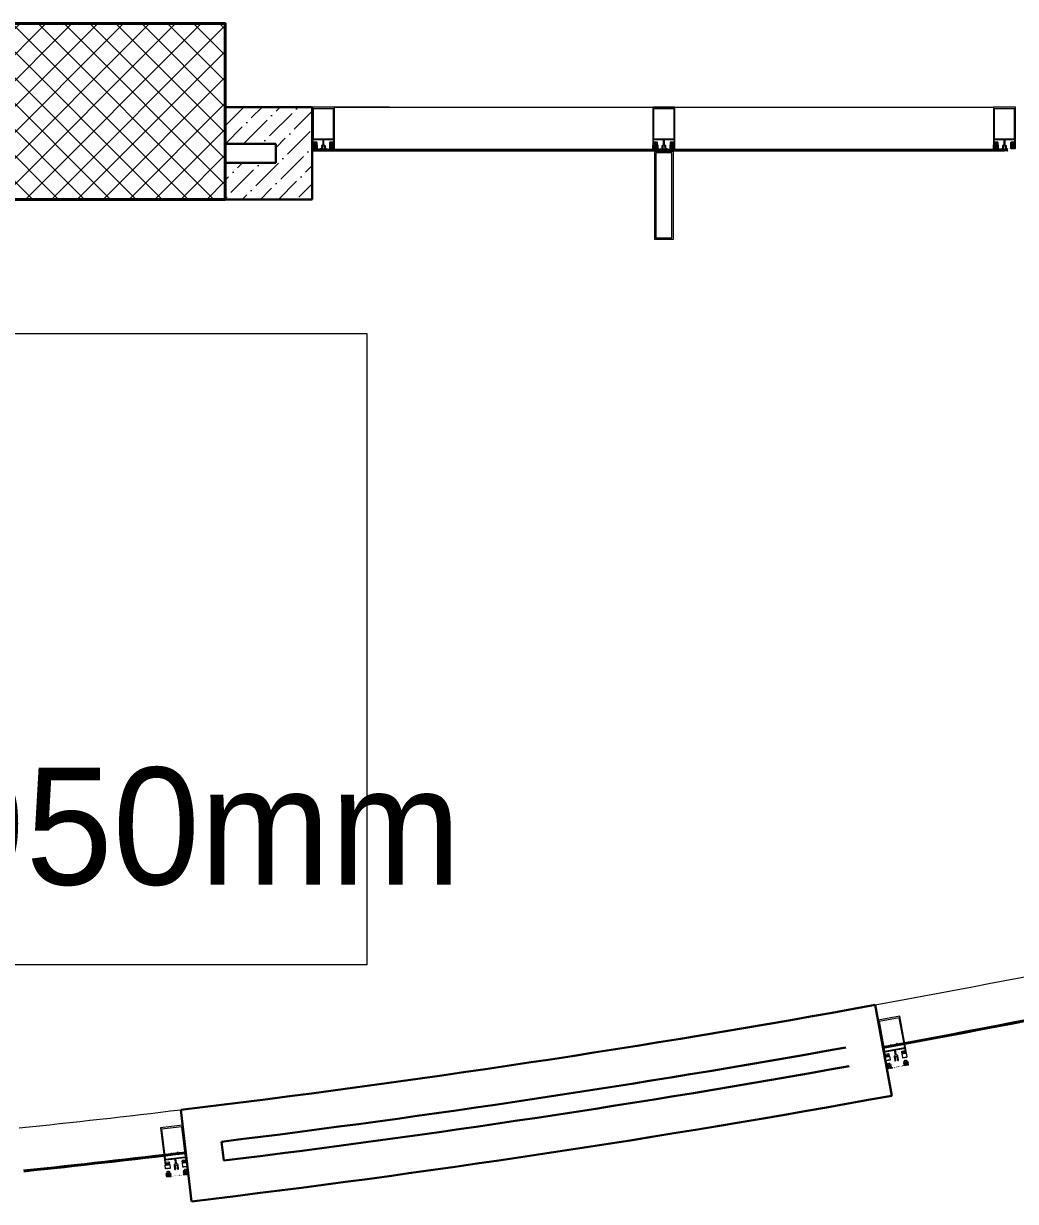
# Model space of a CAD drawing. Header units: millimetres. Extents: x 8275 to 147087, y -297470 to -191881.
# Drawn here: x 49211 to 52597, y -259601 to -255580 of the extents above; entities that cross this region are included whole.
import ezdxf

# ---------------------------------------------------------------- set-up
doc = ezdxf.new("R2010")
doc.units = ezdxf.units.MM
doc.header["$LTSCALE"] = 250
doc.header["$MEASUREMENT"] = 0
for name, color, linetype, lineweight in [('col', 6, 'Continuous', 40), ('hatch', 9, 'Continuous', 0), ('text', 7, 'Continuous', 9), ('wall', 1, 'Continuous', 30), ('win', 4, 'Continuous', 20)]:
    doc.layers.add(name, color=color, linetype=linetype, lineweight=lineweight)
doc.styles.get("Standard").update_dxf_attribs({"font": 'GOTHIC.TTF', "height": 100})
pattern_1 = [(45, (-6686.7244, -321362.3454), (2e-16, 2.32600915), [4.93421053, -1.64473684]), (135, (-6685.5614, -321361.1824), (2e-16, 2.32600915), [4.93421053, -1.64473684])]

# ---------------------------------------------------------------- blocks, each defined once
blk = doc.blocks.new('A$C31941232')
at = {"layer": 'hatch'}
h = blk.add_hatch(dxfattribs=at)
h.set_pattern_fill('ANSI37', color=256, scale=500, angle=-90, style=0)
h.set_pattern_definition([(315, (-92501.25, -98792.3), (44.194174, 44.194174), []), (45, (-92501.25, -98792.3), (-44.194174, 44.194174), [])])
h.paths.add_polyline_path([(-89846.9, 4908), (-89846.9, 4308), (-88646.9, 4308), (-88646.9, 4908)])
at = {"layer": 'col', "elevation": 26102.4}
blk.add_lwpolyline([(-89846.9, 4908), (-89846.9, 4308), (-88646.9, 4308), (-88646.9, 4908)], close=True, dxfattribs=at)

msp = doc.modelspace()

# ---------------------------------------------------------------- hatches: boundary and pattern name
at = {"layer": 'hatch'}
h = msp.add_hatch(dxfattribs=at)
h.set_pattern_fill('ANSI36', color=256, scale=350, style=0)
h.set_pattern_definition([(45, (-6686.724, -321362.345), (23.201941, 85.073785), [109.375, -21.875, 0, -21.875])])
h.paths.add_polyline_path([(49899.2, -256055), (49899.2, -256180), (49599.2, -256180), (49599.2, -256180), (50196.3, -256180), (50196.3, -255865), (49899.2, -255865), (49899.2, -255990), (50071.3, -255990), (50071.3, -256055)])
h = msp.add_hatch(dxfattribs=at)
h.set_pattern_fill('AR-HBONE', color=256, scale=0.411184, style=0)
h.set_pattern_definition(pattern_1)
h.paths.add_polyline_path([(50201.9, -255991.6), (50201.9, -255993.7), (50207.3, -255993.7), (50207.3, -255991.6)], flags=16)
h.paths.add_polyline_path([(50266.2, -255991.6), (50266.2, -255993.7), (50260.7, -255993.7), (50260.7, -255991.6)], flags=16)
edge = h.paths.add_edge_path()
edge.add_arc((50212.1, -256005.9), 0.685, 180, 360, ccw=False)
edge.add_arc((50210.8, -256005.9), 0.685, 180, 360, ccw=False)
edge.add_arc((50209.4, -256005.9), 0.685, 180, 360, ccw=False)
edge.add_arc((50208, -256005.9), 0.685, -180, 0, ccw=False)
edge.add_arc((50206.7, -256005.9), 0.685, -180, 0, ccw=False)
edge.add_arc((50205.3, -256005.9), 0.685, 180, 360, ccw=False)
edge.add_arc((50203.9, -256005.9), 0.685, 180, 360, ccw=False)
edge.add_arc((50202.5, -256005.9), 0.685, -180, 0, ccw=False)
edge.add_arc((50201.2, -256005.9), 0.685, 180, 360, ccw=False)
edge.add_arc((50199.8, -256005.9), 0.685, -180, 0, ccw=False)
edge.add_arc((50198.4, -256005.9), 0.685, 180, 360, ccw=False)
edge.add_arc((50197.1, -256005.9), 0.685, -180, 0, ccw=False)
edge.add_line((50196.4, -256005.9), (50196.4, -255993.7))
edge.add_line((50196.4, -255993.7), (50200.2, -255993.7))
edge.add_line((50200.2, -255993.7), (50200.2, -255991.6))
edge.add_line((50200.2, -255991.6), (50198.4, -255991.6))
edge.add_line((50198.4, -255991.6), (50200.1, -255988.2))
edge.add_line((50200.1, -255988.2), (50209, -255988.2))
edge.add_line((50209, -255988.2), (50210.8, -255991.6))
edge.add_line((50210.8, -255991.6), (50209, -255991.6))
edge.add_line((50209, -255991.6), (50209, -255993.7))
edge.add_line((50209, -255993.7), (50212.8, -255993.7))
edge.add_line((50212.8, -255993.7), (50212.8, -256005.9))
edge.add_arc((50255.9, -256005.8), 0.685, 180, 360)
edge.add_arc((50257.3, -256005.8), 0.685, 180, 360)
edge.add_arc((50258.6, -256005.8), 0.685, 180, 360)
edge.add_arc((50260, -256005.8), 0.685, 180, 360)
edge.add_arc((50261.4, -256005.8), 0.685, 180, 360)
edge.add_arc((50262.7, -256005.8), 0.685, 180, 360)
edge.add_arc((50264.1, -256005.8), 0.685, 180, 360)
edge.add_arc((50265.5, -256005.8), 0.685, 180, 360)
edge.add_arc((50266.9, -256005.8), 0.685, 180, 360)
edge.add_arc((50268.2, -256005.8), 0.685, 180, 360)
edge.add_arc((50269.6, -256005.8), 0.685, 180, 360)
edge.add_arc((50271, -256005.8), 0.685, 180, 360)
edge.add_line((50271.7, -256005.8), (50271.7, -255993.7))
edge.add_line((50271.7, -255993.7), (50267.8, -255993.7))
edge.add_line((50267.8, -255993.7), (50267.8, -255991.6))
edge.add_line((50267.8, -255991.6), (50269.6, -255991.6))
edge.add_line((50269.6, -255991.6), (50268, -255988.2))
edge.add_line((50268, -255988.2), (50259, -255988.2))
edge.add_line((50259, -255988.2), (50257.3, -255991.6))
edge.add_line((50257.3, -255991.6), (50259, -255991.6))
edge.add_line((50259, -255991.6), (50259, -255993.7))
edge.add_line((50259, -255993.7), (50255.2, -255993.7))
edge.add_line((50255.2, -255993.7), (50255.2, -256005.8))
h = msp.add_hatch(dxfattribs=at)
h.set_pattern_fill('AR-HBONE', color=256, scale=0.411184, style=0)
h.set_pattern_definition(pattern_1)
h.paths.add_polyline_path([(51364.4, -255991.6), (51364.4, -255993.7), (51369.9, -255993.7), (51369.9, -255991.6)], flags=16)
h.paths.add_polyline_path([(51428.7, -255991.6), (51428.7, -255993.7), (51423.2, -255993.7), (51423.2, -255991.6)], flags=16)
edge = h.paths.add_edge_path()
edge.add_arc((51374.7, -256005.9), 0.685, 180, 360, ccw=False)
edge.add_arc((51373.3, -256005.9), 0.685, 180, 360, ccw=False)
edge.add_arc((51371.9, -256005.9), 0.685, 180, 360, ccw=False)
edge.add_arc((51370.6, -256005.9), 0.685, -180, 0, ccw=False)
edge.add_arc((51369.2, -256005.9), 0.685, -180, 0, ccw=False)
edge.add_arc((51367.8, -256005.9), 0.685, 180, 360, ccw=False)
edge.add_arc((51366.4, -256005.9), 0.685, 180, 360, ccw=False)
edge.add_arc((51365.1, -256005.9), 0.685, -180, 0, ccw=False)
edge.add_arc((51363.7, -256005.9), 0.685, 180, 360, ccw=False)
edge.add_arc((51362.3, -256005.9), 0.685, -180, 0, ccw=False)
edge.add_arc((51361, -256005.9), 0.685, 180, 360, ccw=False)
edge.add_arc((51359.6, -256005.9), 0.685, -180, 0, ccw=False)
edge.add_line((51358.9, -256005.9), (51358.9, -255993.7))
edge.add_line((51358.9, -255993.7), (51362.7, -255993.7))
edge.add_line((51362.7, -255993.7), (51362.7, -255991.6))
edge.add_line((51362.7, -255991.6), (51361, -255991.6))
edge.add_line((51361, -255991.6), (51362.6, -255988.2))
edge.add_line((51362.6, -255988.2), (51371.5, -255988.2))
edge.add_line((51371.5, -255988.2), (51373.3, -255991.6))
edge.add_line((51373.3, -255991.6), (51371.5, -255991.6))
edge.add_line((51371.5, -255991.6), (51371.5, -255993.7))
edge.add_line((51371.5, -255993.7), (51375.4, -255993.7))
edge.add_line((51375.4, -255993.7), (51375.4, -256005.9))
edge.add_arc((51418.4, -256005.8), 0.685, 180, 360)
edge.add_arc((51419.8, -256005.8), 0.685, 180, 360)
edge.add_arc((51421.2, -256005.8), 0.685, 180, 360)
edge.add_arc((51422.5, -256005.8), 0.685, 180, 360)
edge.add_arc((51423.9, -256005.8), 0.685, 180, 360)
edge.add_arc((51425.3, -256005.8), 0.685, 180, 360)
edge.add_arc((51426.6, -256005.8), 0.685, 180, 360)
edge.add_arc((51428, -256005.8), 0.685, 180, 360)
edge.add_arc((51429.4, -256005.8), 0.685, 180, 360)
edge.add_arc((51430.8, -256005.8), 0.685, 180, 360)
edge.add_arc((51432.1, -256005.8), 0.685, 180, 360)
edge.add_arc((51433.5, -256005.8), 0.685, 180, 360)
edge.add_line((51434.2, -256005.8), (51434.2, -255993.7))
edge.add_line((51434.2, -255993.7), (51430.3, -255993.7))
edge.add_line((51430.3, -255993.7), (51430.3, -255991.6))
edge.add_line((51430.3, -255991.6), (51432.1, -255991.6))
edge.add_line((51432.1, -255991.6), (51430.5, -255988.2))
edge.add_line((51430.5, -255988.2), (51421.5, -255988.2))
edge.add_line((51421.5, -255988.2), (51419.8, -255991.6))
edge.add_line((51419.8, -255991.6), (51421.6, -255991.6))
edge.add_line((51421.6, -255991.6), (51421.6, -255993.7))
edge.add_line((51421.6, -255993.7), (51417.7, -255993.7))
edge.add_line((51417.7, -255993.7), (51417.7, -256005.8))
h = msp.add_hatch(dxfattribs=at)
h.set_pattern_fill('AR-HBONE', color=256, scale=0.411184, style=0)
h.set_pattern_definition(pattern_1)
h.paths.add_polyline_path([(52526.9, -255991.6), (52526.9, -255993.7), (52532.4, -255993.7), (52532.4, -255991.6)], flags=16)
h.paths.add_polyline_path([(52591.2, -255991.6), (52591.2, -255993.7), (52585.7, -255993.7), (52585.7, -255991.6)], flags=16)
edge = h.paths.add_edge_path()
edge.add_arc((52537.2, -256005.9), 0.685, 180, 360, ccw=False)
edge.add_arc((52535.8, -256005.9), 0.685, 180, 360, ccw=False)
edge.add_arc((52534.4, -256005.9), 0.685, 180, 360, ccw=False)
edge.add_arc((52533.1, -256005.9), 0.685, -180, 0, ccw=False)
edge.add_arc((52531.7, -256005.9), 0.685, -180, 0, ccw=False)
edge.add_arc((52530.3, -256005.9), 0.685, 180, 360, ccw=False)
edge.add_arc((52529, -256005.9), 0.685, 180, 360, ccw=False)
edge.add_arc((52527.6, -256005.9), 0.685, -180, 0, ccw=False)
edge.add_arc((52526.2, -256005.9), 0.685, 180, 360, ccw=False)
edge.add_arc((52524.9, -256005.9), 0.685, -180, 0, ccw=False)
edge.add_arc((52523.5, -256005.9), 0.685, 180, 360, ccw=False)
edge.add_arc((52522.1, -256005.9), 0.685, -180, 0, ccw=False)
edge.add_line((52521.4, -256005.9), (52521.4, -255993.7))
edge.add_line((52521.4, -255993.7), (52525.3, -255993.7))
edge.add_line((52525.3, -255993.7), (52525.3, -255991.6))
edge.add_line((52525.3, -255991.6), (52523.5, -255991.6))
edge.add_line((52523.5, -255991.6), (52525.1, -255988.2))
edge.add_line((52525.1, -255988.2), (52534.1, -255988.2))
edge.add_line((52534.1, -255988.2), (52535.8, -255991.6))
edge.add_line((52535.8, -255991.6), (52534, -255991.6))
edge.add_line((52534, -255991.6), (52534, -255993.7))
edge.add_line((52534, -255993.7), (52537.9, -255993.7))
edge.add_line((52537.9, -255993.7), (52537.9, -256005.9))
edge.add_arc((52580.9, -256005.8), 0.685, 180, 360)
edge.add_arc((52582.3, -256005.8), 0.685, 180, 360)
edge.add_arc((52583.7, -256005.8), 0.685, 180, 360)
edge.add_arc((52585.1, -256005.8), 0.685, 180, 360)
edge.add_arc((52586.4, -256005.8), 0.685, 180, 360)
edge.add_arc((52587.8, -256005.8), 0.685, 180, 360)
edge.add_arc((52589.2, -256005.8), 0.685, 180, 360)
edge.add_arc((52590.5, -256005.8), 0.685, 180, 360)
edge.add_arc((52591.9, -256005.8), 0.685, 180, 360)
edge.add_arc((52593.3, -256005.8), 0.685, 180, 360)
edge.add_arc((52594.6, -256005.8), 0.685, 180, 360)
edge.add_arc((52596, -256005.8), 0.685, 180, 360)
edge.add_line((52596.7, -256005.8), (52596.7, -255993.7))
edge.add_line((52596.7, -255993.7), (52592.9, -255993.7))
edge.add_line((52592.9, -255993.7), (52592.9, -255991.6))
edge.add_line((52592.9, -255991.6), (52594.6, -255991.6))
edge.add_line((52594.6, -255991.6), (52593, -255988.2))
edge.add_line((52593, -255988.2), (52584.1, -255988.2))
edge.add_line((52584.1, -255988.2), (52582.3, -255991.6))
edge.add_line((52582.3, -255991.6), (52584.1, -255991.6))
edge.add_line((52584.1, -255991.6), (52584.1, -255993.7))
edge.add_line((52584.1, -255993.7), (52580.3, -255993.7))
edge.add_line((52580.3, -255993.7), (52580.3, -256005.8))
at = {"layer": 'hatch', "extrusion": (0.00048804, -0.002644, 0.999996)}
h = msp.add_hatch(dxfattribs=at)
h.set_pattern_fill('AR-HBONE', color=256, scale=0.411184, style=0)
h.set_pattern_definition([(45, (-6681.2085, -321391.1113), (2e-16, 2.32600915), [4.93421053, -1.64473684]), (135, (-6680.0454, -321389.9483), (2e-16, 2.32600915), [4.93421053, -1.64473684])])
h.paths.add_polyline_path([(52161.6, -259133.8), (52162, -259135.8), (52167.4, -259134.8), (52167, -259132.8)], flags=16)
h.paths.add_polyline_path([(52224.9, -259122.1), (52225.2, -259124.1), (52219.8, -259125.1), (52219.5, -259123.1)], flags=16)
edge = h.paths.add_edge_path()
edge.add_arc((52174.3, -259146), 0.685, -169.5424, 10.4576, ccw=False)
edge.add_arc((52173, -259146.2), 0.685, -169.5424, 10.4576, ccw=False)
edge.add_arc((52171.6, -259146.5), 0.685, -169.5424, 10.4576, ccw=False)
edge.add_arc((52170.3, -259146.7), 0.685, -169.5424, 10.4576, ccw=False)
edge.add_arc((52168.9, -259147), 0.685, -169.5424, 10.4576, ccw=False)
edge.add_arc((52167.6, -259147.2), 0.685, -169.5424, 10.4576, ccw=False)
edge.add_arc((52166.2, -259147.5), 0.685, -169.5424, 10.4576, ccw=False)
edge.add_arc((52164.9, -259147.7), 0.685, -169.5424, 10.4576, ccw=False)
edge.add_arc((52163.5, -259147.9), 0.685, -169.5424, 10.4576, ccw=False)
edge.add_arc((52162.2, -259148.2), 0.685, -169.5424, 10.4576, ccw=False)
edge.add_arc((52160.8, -259148.4), 0.685, -169.5424, 10.4576, ccw=False)
edge.add_arc((52159.5, -259148.7), 0.685, -169.5424, 10.4576, ccw=False)
edge.add_line((52158.8, -259148.8), (52156.6, -259136.8))
edge.add_line((52156.6, -259136.8), (52160.4, -259136.1))
edge.add_line((52160.4, -259136.1), (52160, -259134.1))
edge.add_line((52160, -259134.1), (52158.3, -259134.4))
edge.add_line((52158.3, -259134.4), (52159.3, -259130.7))
edge.add_line((52159.3, -259130.7), (52168, -259129.1))
edge.add_line((52168, -259129.1), (52170.4, -259132.2))
edge.add_line((52170.4, -259132.2), (52168.6, -259132.5))
edge.add_line((52168.6, -259132.5), (52169, -259134.5))
edge.add_line((52169, -259134.5), (52172.8, -259133.8))
edge.add_line((52172.8, -259133.8), (52175, -259145.8))
edge.add_arc((52217.3, -259137.9), 0.685, 190.4576, 370.4576)
edge.add_arc((52218.7, -259137.7), 0.685, 190.4576, 370.4576)
edge.add_arc((52220, -259137.4), 0.685, 190.4576, 370.4576)
edge.add_arc((52221.4, -259137.2), 0.685, 190.4576, 370.4576)
edge.add_arc((52222.7, -259136.9), 0.685, 190.4576, 370.4576)
edge.add_arc((52224.1, -259136.7), 0.685, 190.4576, 370.4576)
edge.add_arc((52225.4, -259136.4), 0.685, 190.4576, 370.4576)
edge.add_arc((52226.8, -259136.2), 0.685, 190.4576, 370.4576)
edge.add_arc((52228.1, -259135.9), 0.685, 190.4576, 370.4576)
edge.add_arc((52229.5, -259135.7), 0.685, 190.4576, 370.4576)
edge.add_arc((52230.8, -259135.4), 0.685, 190.4576, 370.4576)
edge.add_arc((52232.2, -259135.2), 0.685, 190.4576, 370.4576)
edge.add_line((52232.8, -259135.1), (52230.6, -259123.2))
edge.add_line((52230.6, -259123.2), (52226.9, -259123.8))
edge.add_line((52226.9, -259123.8), (52226.5, -259121.8))
edge.add_line((52226.5, -259121.8), (52228.2, -259121.5))
edge.add_line((52228.2, -259121.5), (52226, -259118.4))
edge.add_line((52226, -259118.4), (52217.2, -259120.1))
edge.add_line((52217.2, -259120.1), (52216.1, -259123.7))
edge.add_line((52216.1, -259123.7), (52217.9, -259123.4))
edge.add_line((52217.9, -259123.4), (52218.2, -259125.4))
edge.add_line((52218.2, -259125.4), (52214.5, -259126.1))
edge.add_line((52214.5, -259126.1), (52216.7, -259138.1))
at = {"layer": 'hatch', "extrusion": (0.000316684, -0.00267, 0.999996)}
h = msp.add_hatch(dxfattribs=at)
h.set_pattern_fill('AR-HBONE', color=256, scale=0.411184, style=0)
h.set_pattern_definition([(45, (-6683.1454, -321391.3794), (2e-16, 2.32600915), [4.93421053, -1.64473684]), (135, (-6681.9823, -321390.2164), (2e-16, 2.32600915), [4.93421053, -1.64473684])])
h.paths.add_polyline_path([(49702.3, -259502.9), (49702.6, -259505), (49708, -259504.3), (49707.8, -259502.3)], flags=16)
h.paths.add_polyline_path([(49766.2, -259495.3), (49766.4, -259497.4), (49761, -259498), (49760.8, -259496)], flags=16)
edge = h.paths.add_edge_path()
edge.add_arc((49714.2, -259515.9), 0.685, -173.2361, 6.7639, ccw=False)
edge.add_arc((49712.9, -259516), 0.685, -173.2361, 6.7639, ccw=False)
edge.add_arc((49711.5, -259516.2), 0.685, -173.2361, 6.7639, ccw=False)
edge.add_arc((49710.1, -259516.4), 0.685, -173.2361, 6.7639, ccw=False)
edge.add_arc((49708.8, -259516.5), 0.685, -173.2361, 6.7639, ccw=False)
edge.add_arc((49707.4, -259516.7), 0.685, -173.2361, 6.7639, ccw=False)
edge.add_arc((49706.1, -259516.8), 0.685, -173.2361, 6.7639, ccw=False)
edge.add_arc((49704.7, -259517), 0.685, -173.2361, 6.7639, ccw=False)
edge.add_arc((49703.3, -259517.2), 0.685, -173.2361, 6.7639, ccw=False)
edge.add_arc((49702, -259517.3), 0.685, -173.2361, 6.7639, ccw=False)
edge.add_arc((49700.6, -259517.5), 0.685, -173.2361, 6.7639, ccw=False)
edge.add_arc((49699.3, -259517.6), 0.685, -173.2361, 6.7639, ccw=False)
edge.add_line((49698.6, -259517.7), (49697.1, -259505.6))
edge.add_line((49697.1, -259505.6), (49701, -259505.1))
edge.add_line((49701, -259505.1), (49700.7, -259503.1))
edge.add_line((49700.7, -259503.1), (49698.9, -259503.3))
edge.add_line((49698.9, -259503.3), (49700.2, -259499.7))
edge.add_line((49700.2, -259499.7), (49709, -259498.7))
edge.add_line((49709, -259498.7), (49711.2, -259501.9))
edge.add_line((49711.2, -259501.9), (49709.4, -259502.1))
edge.add_line((49709.4, -259502.1), (49709.7, -259504.1))
edge.add_line((49709.7, -259504.1), (49713.5, -259503.7))
edge.add_line((49713.5, -259503.7), (49714.9, -259515.8))
edge.add_arc((49757.7, -259510.6), 0.685, 186.7639, 366.7639)
edge.add_arc((49759, -259510.5), 0.685, 186.7639, 366.7639)
edge.add_arc((49760.4, -259510.3), 0.685, 186.7639, 366.7639)
edge.add_arc((49761.8, -259510.1), 0.685, 186.7639, 366.7639)
edge.add_arc((49763.1, -259510), 0.685, 186.7639, 366.7639)
edge.add_arc((49764.5, -259509.8), 0.685, 186.7639, 366.7639)
edge.add_arc((49765.8, -259509.7), 0.685, 186.7639, 366.7639)
edge.add_arc((49767.2, -259509.5), 0.685, 186.7639, 366.7639)
edge.add_arc((49768.6, -259509.3), 0.685, 186.7639, 366.7639)
edge.add_arc((49769.9, -259509.2), 0.685, 186.7639, 366.7639)
edge.add_arc((49771.3, -259509), 0.685, 186.7639, 366.7639)
edge.add_arc((49772.6, -259508.9), 0.685, 186.7639, 366.7639)
edge.add_line((49773.3, -259508.8), (49771.9, -259496.7))
edge.add_line((49771.9, -259496.7), (49768.1, -259497.2))
edge.add_line((49768.1, -259497.2), (49767.8, -259495.1))
edge.add_line((49767.8, -259495.1), (49769.6, -259494.9))
edge.add_line((49769.6, -259494.9), (49767.6, -259491.7))
edge.add_line((49767.6, -259491.7), (49758.7, -259492.8))
edge.add_line((49758.7, -259492.8), (49757.4, -259496.4))
edge.add_line((49757.4, -259496.4), (49759.1, -259496.2))
edge.add_line((49759.1, -259496.2), (49759.4, -259498.2))
edge.add_line((49759.4, -259498.2), (49755.6, -259498.7))
edge.add_line((49755.6, -259498.7), (49757, -259510.7))

# ---------------------------------------------------------------- linework, layer by layer
at = {"layer": 'text', "linetype": 'ByBlock', "ltscale": 100}
msp.add_lwpolyline([(39866, -256637.9), (50382.9, -256637.9), (50382.9, -258793.1), (39866, -258793.1)], close=True, dxfattribs=at)
at = {"layer": 'wall'}
for p, q in [((49897.7, -255865, -11300.6), (50196.3, -255865, -11300.6)), ((50196.3, -256180, -11300.6), (50196.3, -255865, -11300.6)), ((49897.7, -255990, -11300.6), (50071.3, -255990, -11300.6)), ((50071.3, -256055, -11300.6), (50071.3, -255990, -11300.6)), ((50071.3, -256055, -11300.6), (49897.7, -256055, -11300.6)), ((50047.7, -256180, -11300.6), (49897.7, -256180, -11300.6)), ((50196.3, -256180, -11300.6), (49897.7, -256180, -11300.6)), ((52118.2, -258929.9, -11300.6), (52174.9, -259239.8, -11300.6)), ((49747.1, -259287.8, -11300.6), (49784.5, -259600.6, -11300.6)), ((49886, -259396.9, -11300.6), (49893.8, -259461.4, -11300.6))]:
    msp.add_line(p, q, dxfattribs=at)
for radius, start, end in [(39278, 276.83498, 280.33353), (39403, 277.01674, 280.1519), (39468, 277.01644, 280.15226), (39593, 276.83498, 280.33386)]:
    msp.add_arc((45072.6, -220288.9, -11300.6), radius, start, end, dxfattribs=at)
at = {"layer": 'win'}
for p, q in [((50459.9, -255865, -11300.6), (50047.7, -255865, -11300.6)), ((50271.7, -255865, -11300.6), (52521.4, -255865, -11300.6)), ((50196.3, -256008.5, -11300.6), (52559.1, -256008.7, -11300.6)), ((50196.3, -256008.6, -11300.6), (50459.9, -256008.7, -11300.6)), ((52559.1, -256009.8, -11300.6), (50196.3, -256009.6, -11300.6)), ((50459.9, -256009.8, -11300.6), (50196.3, -256009.7, -11300.6)), ((52559.1, -256010.9, -11300.6), (50196.3, -256010.7, -11300.6)), ((50459.9, -256010.9, -11300.6), (50196.3, -256010.8, -11300.6)), ((52559.1, -256012, -11300.6), (50196.3, -256011.8, -11300.6)), ((50459.9, -256012, -11300.6), (50196.3, -256011.9, -11300.6)), ((52559.1, -256013.1, -11300.6), (50196.3, -256012.9, -11300.6)), ((50459.9, -256013.1, -11300.6), (50196.3, -256013, -11300.6)), ((52559.1, -256014.2, -11300.6), (50196.3, -256014, -11300.6)), ((50459.9, -256014.2, -11300.6), (50196.3, -256014.1, -11300.6)), ((52559.1, -256015.3, -11300.6), (50196.3, -256015.1, -11300.6)), ((50459.9, -256015.3, -11300.6), (50196.3, -256015.2, -11300.6)), ((50223.1, -256006.8, -11300.6), (50224.4, -256008.1, -11300.6)), ((50224.4, -256013.6, -11300.6), (50223.1, -256015, -11300.6)), ((50224.4, -256008.1, -11300.6), (50224.4, -256013.6, -11300.6)), ((50245, -256006.8, -11300.6), (50243.6, -256008.1, -11300.6)), ((50243.6, -256008.1, -11300.6), (50243.6, -256013.6, -11300.6)), ((50243.6, -256013.6, -11300.6), (50245, -256015, -11300.6)), ((51385.6, -256006.8, -11300.6), (51386.9, -256008.1, -11300.6)), ((51386.9, -256013.6, -11300.6), (51385.6, -256015, -11300.6)), ((51386.9, -256008.1, -11300.6), (51386.9, -256013.6, -11300.6)), ((51407.5, -256006.8, -11300.6), (51406.1, -256008.1, -11300.6)), ((51406.1, -256008.1, -11300.6), (51406.1, -256013.6, -11300.6)), ((51406.1, -256013.6, -11300.6), (51407.5, -256015, -11300.6)), ((52548.1, -256006.8, -11300.6), (52549.5, -256008.1, -11300.6)), ((52549.5, -256013.6, -11300.6), (52548.1, -256015, -11300.6)), ((52549.5, -256008.1, -11300.6), (52549.5, -256013.6, -11300.6)), ((52570, -256006.8, -11300.6), (52568.7, -256008.1, -11300.6)), ((52568.7, -256008.1, -11300.6), (52568.7, -256013.6, -11300.6)), ((52568.7, -256013.6, -11300.6), (52570, -256015, -11300.6))]:
    msp.add_line(p, q, dxfattribs=at)
at = {"layer": 'win', "extrusion": (0.00048804, -0.002644, 0.999996)}
for p, q in [((52170.2, -259064.5, -11300.6), (52171.8, -259065.6, -11300.6)), ((52172.8, -259071, -11300.6), (52171.7, -259072.6, -11300.6)), ((52171.8, -259065.6, -11300.6), (52172.8, -259071, -11300.6)), ((52191.8, -259060.6, -11300.6), (52190.7, -259062.2, -11300.6)), ((52190.7, -259062.2, -11300.6), (52191.7, -259067.6, -11300.6)), ((52191.7, -259067.6, -11300.6), (52193.3, -259068.7, -11300.6))]:
    msp.add_line(p, q, dxfattribs=at)
at = {"layer": 'win', "extrusion": (0.000316684, -0.00267, 0.999996)}
for p, q in [((49715.4, -259434.4, -11300.6), (49717, -259435.6, -11300.6)), ((49717.6, -259441, -11300.6), (49716.4, -259442.5, -11300.6)), ((49717, -259435.6, -11300.6), (49717.6, -259441, -11300.6)), ((49737.2, -259431.8, -11300.6), (49736, -259433.3, -11300.6)), ((49736, -259433.3, -11300.6), (49736.7, -259438.7, -11300.6)), ((49736.7, -259438.7, -11300.6), (49738.2, -259439.9, -11300.6))]:
    msp.add_line(p, q, dxfattribs=at)
at = {"layer": 'win', "elevation": -11300.6}
for points in [[(50236.8, -256003), (50237.3, -256003.6), (50236.8, -256004.1), (50236.8, -256006.9), (50237.3, -256007.4), (50236.8, -256008), (50236.8, -256010.7), (50237.3, -256011.3, 0.960671), (50240.9, -256011.1), (50240.9, -255998.5, 0.198912), (50240.1, -255996.8), (50236.8, -255993.4, -0.198912), (50236.1, -255991.7), (50236.1, -255975.9), (50266.5, -255975.9, -0.414214), (50269, -255978.4), (50269, -255982.3, -0.414214), (50266.5, -255984.8), (50257.7, -255984.8, 0.414214), (50255.3, -255987.3), (50255.3, -255993.7), (50259.1, -255993.7), (50259.1, -255991.6), (50257.3, -255991.6), (50257.3, -255988.2), (50269.7, -255988.2), (50269.7, -255991.6), (50267.9, -255991.6), (50267.9, -255993.7), (50271.7, -255993.7), (50271.7, -255865), (50196.3, -255865), (50196.3, -255993.7), (50200.2, -255993.7), (50200.2, -255991.6), (50198.4, -255991.6), (50198.4, -255988.2), (50210.7, -255988.2), (50210.7, -255991.6), (50208.9, -255991.6), (50208.9, -255993.7), (50212.8, -255993.7), (50212.8, -255987.3, 0.414214), (50210.3, -255984.8), (50201.5, -255984.8, -0.414214), (50199.1, -255982.3), (50199.1, -255978.4, -0.414214), (50201.5, -255975.9), (50232, -255975.9), (50232, -255991.7, -0.198912), (50231.2, -255993.4), (50227.9, -255996.8, 0.198912), (50227.2, -255998.5), (50227.2, -256011.1, 0.960671), (50230.7, -256011.3), (50231.3, -256010.7), (50231.3, -256008), (50230.7, -256007.4), (50231.3, -256006.9), (50231.3, -256004.1), (50230.7, -256003.6), (50231.3, -256003), (50231.3, -256000.3), (50230.7, -255999.7), (50234, -255996.4), (50237.3, -255999.7), (50236.8, -256000.3)], [(51399.3, -256003), (51399.8, -256003.6), (51399.3, -256004.1), (51399.3, -256006.9), (51399.8, -256007.4), (51399.3, -256008), (51399.3, -256010.7), (51399.8, -256011.3, 0.960671), (51403.4, -256011.1), (51403.4, -255998.5, 0.198912), (51402.7, -255996.8), (51399.3, -255993.4, -0.198912), (51398.6, -255991.7), (51398.6, -255975.9), (51429, -255975.9, -0.414214), (51431.5, -255978.4), (51431.5, -255982.3, -0.414214), (51429, -255984.8), (51420.3, -255984.8, 0.414214), (51417.8, -255987.3), (51417.8, -255993.7), (51421.6, -255993.7), (51421.6, -255991.6), (51419.8, -255991.6), (51419.8, -255988.2), (51432.2, -255988.2), (51432.2, -255991.6), (51430.4, -255991.6), (51430.4, -255993.7), (51434.2, -255993.7), (51434.2, -255865), (51358.8, -255865), (51358.8, -255993.7), (51362.7, -255993.7), (51362.7, -255991.6), (51360.9, -255991.6), (51360.9, -255988.2), (51373.2, -255988.2), (51373.2, -255991.6), (51371.5, -255991.6), (51371.5, -255993.7), (51375.3, -255993.7), (51375.3, -255987.3, 0.414214), (51372.8, -255984.8), (51364.1, -255984.8, -0.414214), (51361.6, -255982.3), (51361.6, -255978.4, -0.414214), (51364.1, -255975.9), (51394.5, -255975.9), (51394.5, -255991.7, -0.198912), (51393.8, -255993.4), (51390.4, -255996.8, 0.198912), (51389.7, -255998.5), (51389.7, -256011.1, 0.960671), (51393.2, -256011.3), (51393.8, -256010.7), (51393.8, -256008), (51393.3, -256007.4), (51393.8, -256006.9), (51393.8, -256004.1), (51393.3, -256003.6), (51393.8, -256003), (51393.8, -256000.3), (51393.3, -255999.7), (51396.5, -255996.4), (51399.8, -255999.7), (51399.3, -256000.3)], [(52561.8, -256003), (52562.4, -256003.6), (52561.8, -256004.1), (52561.8, -256006.9), (52562.4, -256007.4), (52561.8, -256008), (52561.8, -256010.7), (52562.4, -256011.3, 0.960671), (52565.9, -256011.1), (52565.9, -255998.5, 0.198912), (52565.2, -255996.8), (52561.8, -255993.4, -0.198912), (52561.1, -255991.7), (52561.1, -255975.9), (52591.5, -255975.9, -0.414214), (52594, -255978.4), (52594, -255982.3, -0.414214), (52591.5, -255984.8), (52582.8, -255984.8, 0.414214), (52580.3, -255987.3), (52580.3, -255993.7), (52584.1, -255993.7), (52584.1, -255991.6), (52582.4, -255991.6), (52582.4, -255988.2), (52594.7, -255988.2), (52594.7, -255991.6), (52592.9, -255991.6), (52592.9, -255993.7), (52596.8, -255993.7), (52596.8, -255865), (52521.4, -255865), (52521.4, -255993.7), (52525.2, -255993.7), (52525.2, -255991.6), (52523.4, -255991.6), (52523.4, -255988.2), (52535.8, -255988.2), (52535.8, -255991.6), (52534, -255991.6), (52534, -255993.7), (52537.8, -255993.7), (52537.8, -255987.3, 0.414214), (52535.4, -255984.8), (52526.6, -255984.8, -0.414214), (52524.1, -255982.3), (52524.1, -255978.4, -0.414214), (52526.6, -255975.9), (52557, -255975.9), (52557, -255991.7, -0.198912), (52556.3, -255993.4), (52552.9, -255996.8, 0.198912), (52552.2, -255998.5), (52552.2, -256011.1, 0.960671), (52555.8, -256011.3), (52556.3, -256010.7), (52556.3, -256008), (52555.8, -256007.4), (52556.3, -256006.9), (52556.3, -256004.1), (52555.8, -256003.6), (52556.3, -256003), (52556.3, -256000.3), (52555.8, -255999.7), (52559.1, -255996.4), (52562.4, -255999.7), (52561.8, -256000.3)]]:
    msp.add_lwpolyline(points, format="xyb", close=True, dxfattribs=at)
for points in [[(50199.1, -255870.5), (50199.1, -255973.1), (50269, -255973.1), (50269, -255870.5)], [(51361.6, -255870.5), (51361.6, -255973.1), (51431.5, -255973.1), (51431.5, -255870.5)], [(52524.1, -255870.5), (52524.1, -255973.1), (52594, -255973.1), (52594, -255870.5)], [(50201.9, -255991.6), (50201.9, -255993.7), (50207.3, -255993.7), (50207.3, -255991.6)], [(50266.2, -255991.6), (50266.2, -255993.7), (50260.7, -255993.7), (50260.7, -255991.6)], [(51364.4, -255991.6), (51364.4, -255993.7), (51369.9, -255993.7), (51369.9, -255991.6)], [(51428.7, -255991.6), (51428.7, -255993.7), (51423.2, -255993.7), (51423.2, -255991.6)], [(52526.9, -255991.6), (52526.9, -255993.7), (52532.4, -255993.7), (52532.4, -255991.6)], [(52591.2, -255991.6), (52591.2, -255993.7), (52585.7, -255993.7), (52585.7, -255991.6)]]:
    msp.add_lwpolyline(points, close=True, dxfattribs=at)
for points in [[(50212.8, -256005.9, -1), (50211.5, -256005.9, -1), (50210.1, -256005.9, -1), (50208.7, -256005.9, -1), (50207.3, -256005.9, -1), (50206, -256005.9, -1), (50204.6, -256005.9, -1), (50203.2, -256005.9, -1), (50201.9, -256005.9, -1), (50200.5, -256005.9, -1), (50199.1, -256005.9, -1), (50197.8, -256005.9, -1), (50196.4, -256005.9), (50196.4, -255993.7), (50200.2, -255993.7), (50200.2, -255991.6), (50198.4, -255991.6), (50200.1, -255988.2), (50209, -255988.2), (50210.8, -255991.6), (50208.9, -255991.6), (50208.9, -255993.7), (50212.8, -255993.7), (50212.8, -256005.9)], [(50255.2, -256005.8, 1), (50256.6, -256005.8, 1), (50258, -256005.8, 1), (50259.3, -256005.8, 1), (50260.7, -256005.8, 1), (50262.1, -256005.8, 1), (50263.4, -256005.8, 1), (50264.8, -256005.8, 1), (50266.2, -256005.8, 1), (50267.5, -256005.8, 1), (50268.9, -256005.8, 1), (50270.3, -256005.8, 1), (50271.7, -256005.8), (50271.7, -255993.7), (50267.8, -255993.7), (50267.8, -255991.6), (50269.6, -255991.6), (50268, -255988.2), (50259, -255988.2), (50257.3, -255991.6), (50259, -255991.6), (50259, -255993.7), (50255.2, -255993.7), (50255.2, -256005.8)], [(51375.4, -256005.9, -1), (51374, -256005.9, -1), (51372.6, -256005.9, -1), (51371.2, -256005.9, -1), (51369.9, -256005.9, -1), (51368.5, -256005.9, -1), (51367.1, -256005.9, -1), (51365.8, -256005.9, -1), (51364.4, -256005.9, -1), (51363, -256005.9, -1), (51361.6, -256005.9, -1), (51360.3, -256005.9, -1), (51358.9, -256005.9), (51358.9, -255993.7), (51362.7, -255993.7), (51362.7, -255991.6), (51361, -255991.6), (51362.6, -255988.2), (51371.5, -255988.2), (51373.3, -255991.6), (51371.5, -255991.6), (51371.5, -255993.7), (51375.4, -255993.7), (51375.4, -256005.9)], [(51417.7, -256005.8, 1), (51419.1, -256005.8, 1), (51420.5, -256005.8, 1), (51421.8, -256005.8, 1), (51423.2, -256005.8, 1), (51424.6, -256005.8, 1), (51426, -256005.8, 1), (51427.3, -256005.8, 1), (51428.7, -256005.8, 1), (51430.1, -256005.8, 1), (51431.4, -256005.8, 1), (51432.8, -256005.8, 1), (51434.2, -256005.8), (51434.2, -255993.7), (51430.3, -255993.7), (51430.3, -255991.6), (51432.1, -255991.6), (51430.5, -255988.2), (51421.5, -255988.2), (51419.8, -255991.6), (51421.6, -255991.6), (51421.6, -255993.7), (51417.7, -255993.7), (51417.7, -256005.8)], [(52537.9, -256005.9, -1), (52536.5, -256005.9, -1), (52535.1, -256005.9, -1), (52533.8, -256005.9, -1), (52532.4, -256005.9, -1), (52531, -256005.9, -1), (52529.7, -256005.9, -1), (52528.3, -256005.9, -1), (52526.9, -256005.9, -1), (52525.5, -256005.9, -1), (52524.2, -256005.9, -1), (52522.8, -256005.9, -1), (52521.4, -256005.9), (52521.4, -255993.7), (52525.2, -255993.7), (52525.2, -255991.6), (52523.5, -255991.6), (52525.1, -255988.2), (52534.1, -255988.2), (52535.8, -255991.6), (52534, -255991.6), (52534, -255993.7), (52537.9, -255993.7), (52537.9, -256005.9)], [(52580.3, -256005.8, 1), (52581.6, -256005.8, 1), (52583, -256005.8, 1), (52584.4, -256005.8, 1), (52585.7, -256005.8, 1), (52587.1, -256005.8, 1), (52588.5, -256005.8, 1), (52589.8, -256005.8, 1), (52591.2, -256005.8, 1), (52592.6, -256005.8, 1), (52594, -256005.8, 1), (52595.3, -256005.8, 1), (52596.7, -256005.8), (52596.7, -255993.7), (52592.9, -255993.7), (52592.9, -255991.6), (52594.6, -255991.6), (52593, -255988.2), (52584.1, -255988.2), (52582.3, -255991.6), (52584.1, -255991.6), (52584.1, -255993.7), (52580.3, -255993.7), (52580.3, -256005.8)]]:
    msp.add_lwpolyline(points, format="xyb", dxfattribs=at)
at = {"layer": 'win', "extrusion": (5.57819e-18, 4.27086e-05, 1), "elevation": -11314.4}
for points in [[(51429, -256316), (51429, -256016), (51364, -256016), (51364, -256316)], [(51424, -256311), (51424, -256021), (51369, -256021), (51369, -256311)]]:
    msp.add_lwpolyline(points, close=True, dxfattribs=at)
at = {"layer": 'win', "extrusion": (0.00048804, -0.002644, 0.999996), "elevation": -10454.1}
msp.add_lwpolyline([(52198, -259138.6), (52198.6, -259139.1), (52198.2, -259139.7), (52198.7, -259142.4), (52199.3, -259142.9), (52198.9, -259143.5), (52199.4, -259146.2), (52200, -259146.6, 0.960671), (52203.5, -259145.9), (52201.2, -259133.5, 0.198912), (52200.2, -259131.9), (52196.3, -259129.2, -0.198912), (52195.3, -259127.6), (52192.4, -259112.1), (52222.3, -259106.6, -0.414214), (52225.2, -259108.5), (52225.9, -259112.5, -0.414214), (52223.9, -259115.3), (52215.3, -259116.9, 0.414214), (52213.3, -259119.8), (52214.5, -259126.1), (52218.3, -259125.4), (52217.9, -259123.4), (52216.2, -259123.7), (52215.5, -259120.4), (52227.7, -259118.1), (52228.3, -259121.5), (52226.5, -259121.8), (52226.9, -259123.8), (52230.7, -259123.1), (52207.3, -258996.6), (52133.2, -259010.3), (52156.6, -259136.8), (52160.3, -259136.1), (52160, -259134.1), (52158.2, -259134.4), (52157.6, -259131.1), (52169.7, -259128.8), (52170.3, -259132.2), (52168.6, -259132.5), (52169, -259134.5), (52172.7, -259133.8), (52171.6, -259127.5, 0.414214), (52168.7, -259125.5), (52160.1, -259127.1, -0.414214), (52157.2, -259125.1), (52156.5, -259121.2, -0.414214), (52158.4, -259118.4), (52188.4, -259112.8), (52191.2, -259128.3, -0.198912), (52190.8, -259130.2), (52188.1, -259134.1, 0.198912), (52187.7, -259135.9), (52190, -259148.3, 0.960671), (52193.6, -259147.8), (52194, -259147.2), (52193.5, -259144.5), (52192.9, -259144.1), (52193.3, -259143.4), (52192.8, -259140.7), (52192.2, -259140.3), (52192.6, -259139.6), (52192.1, -259136.9), (52191.5, -259136.5), (52194.1, -259132.7), (52197.9, -259135.3), (52197.5, -259136)], format="xyb", close=True, dxfattribs=at)
for points in [[(52136.9, -259015.1), (52155.5, -259116.1), (52224.3, -259103.4), (52205.6, -259002.5)], [(52161.6, -259133.8), (52162, -259135.8), (52167.4, -259134.8), (52167, -259132.8)], [(52224.9, -259122.1), (52225.2, -259124.1), (52219.8, -259125.1), (52219.5, -259123.1)]]:
    msp.add_lwpolyline(points, close=True, dxfattribs=at)
for points in [[(52216.7, -259138.1, 1), (52218, -259137.8, 1), (52219.4, -259137.6, 1), (52220.7, -259137.3, 1), (52222, -259137.1, 1), (52223.4, -259136.8, 1), (52224.7, -259136.6, 1), (52226.1, -259136.3, 1), (52227.4, -259136.1, 1), (52228.8, -259135.8, 1), (52230.1, -259135.6, 1), (52231.5, -259135.3, 1), (52232.8, -259135.1), (52230.6, -259123.2), (52226.9, -259123.8), (52226.5, -259121.8), (52228.2, -259121.5), (52226, -259118.4), (52217.2, -259120.1), (52216.1, -259123.7), (52217.9, -259123.4), (52218.2, -259125.4), (52214.5, -259126.1), (52216.7, -259138.1)], [(52175, -259145.8, -1), (52173.6, -259146.1, -1), (52172.3, -259146.3, -1), (52171, -259146.6, -1), (52169.6, -259146.8, -1), (52168.3, -259147.1, -1), (52166.9, -259147.3, -1), (52165.6, -259147.6, -1), (52164.2, -259147.8, -1), (52162.9, -259148.1, -1), (52161.5, -259148.3, -1), (52160.2, -259148.6, -1), (52158.8, -259148.8), (52156.6, -259136.8), (52160.3, -259136.1), (52160, -259134.1), (52158.3, -259134.4), (52159.3, -259130.7), (52168, -259129.1), (52170.4, -259132.2), (52168.6, -259132.5), (52169, -259134.5), (52172.8, -259133.8), (52175, -259145.8)]]:
    msp.add_lwpolyline(points, format="xyb", dxfattribs=at)
at = {"layer": 'win', "extrusion": (0.000316684, -0.00267, 0.999996), "elevation": -10444.6}
msp.add_lwpolyline([(49738.3, -259510.1), (49738.9, -259510.6), (49738.5, -259511.2), (49738.8, -259513.9), (49739.4, -259514.4), (49738.9, -259515), (49739.2, -259517.7), (49739.9, -259518.2, 0.960671), (49743.4, -259517.6), (49741.9, -259505.1, 0.198912), (49741, -259503.5), (49737.2, -259500.5, -0.198912), (49736.3, -259498.9), (49734.5, -259483.2), (49764.7, -259479.6, -0.414214), (49767.4, -259481.8), (49767.9, -259485.8, -0.414214), (49765.7, -259488.5), (49757, -259489.5, 0.414214), (49754.9, -259492.3), (49755.6, -259498.7), (49759.4, -259498.2), (49759.2, -259496.2), (49757.4, -259496.4), (49757, -259493), (49769.3, -259491.5), (49769.7, -259494.9), (49767.9, -259495.1), (49768.1, -259497.2), (49771.9, -259496.7), (49756.8, -259368.9), (49681.9, -259377.8), (49697.1, -259505.6), (49700.9, -259505.2), (49700.7, -259503.1), (49698.9, -259503.3), (49698.5, -259499.9), (49710.7, -259498.5), (49711.1, -259501.9), (49709.4, -259502.1), (49709.6, -259504.1), (49713.4, -259503.7), (49712.7, -259497.3, 0.414214), (49709.9, -259495.1), (49701.2, -259496.1, -0.414214), (49698.5, -259494), (49698, -259490, -0.414214), (49700.2, -259487.3), (49730.4, -259483.7), (49732.2, -259499.4, -0.198912), (49731.7, -259501.2), (49728.8, -259504.9, 0.198912), (49728.3, -259506.7), (49729.8, -259519.3, 0.960671), (49733.3, -259519), (49733.8, -259518.4), (49733.5, -259515.6), (49732.9, -259515.2), (49733.3, -259514.6), (49733, -259511.8), (49732.4, -259511.4), (49732.9, -259510.7), (49732.6, -259508), (49732, -259507.5), (49734.8, -259503.9), (49738.5, -259506.8), (49738, -259507.4)], format="xyb", close=True, dxfattribs=at)
for points in [[(49685.3, -259382.9), (49697.4, -259484.9), (49766.8, -259476.6), (49754.7, -259374.7)], [(49702.3, -259502.9), (49702.6, -259505), (49708, -259504.3), (49707.8, -259502.3)], [(49766.2, -259495.3), (49766.4, -259497.4), (49761, -259498), (49760.8, -259496)]]:
    msp.add_lwpolyline(points, close=True, dxfattribs=at)
for points in [[(49714.9, -259515.8, -1), (49713.6, -259515.9, -1), (49712.2, -259516.1, -1), (49710.8, -259516.3, -1), (49709.5, -259516.4, -1), (49708.1, -259516.6, -1), (49706.7, -259516.8, -1), (49705.4, -259516.9, -1), (49704, -259517.1, -1), (49702.7, -259517.2, -1), (49701.3, -259517.4, -1), (49699.9, -259517.6, -1), (49698.6, -259517.7), (49697.1, -259505.6), (49700.9, -259505.2), (49700.7, -259503.1), (49698.9, -259503.3), (49700.2, -259499.7), (49709, -259498.7), (49711.2, -259501.9), (49709.4, -259502.1), (49709.6, -259504.1), (49713.5, -259503.7), (49714.9, -259515.8)], [(49757, -259510.7, 1), (49758.3, -259510.5, 1), (49759.7, -259510.4, 1), (49761.1, -259510.2, 1), (49762.4, -259510.1, 1), (49763.8, -259509.9, 1), (49765.2, -259509.7, 1), (49766.5, -259509.6, 1), (49767.9, -259509.4, 1), (49769.2, -259509.3, 1), (49770.6, -259509.1, 1), (49772, -259508.9, 1), (49773.3, -259508.8), (49771.9, -259496.7), (49768.1, -259497.2), (49767.8, -259495.1), (49769.6, -259494.9), (49767.6, -259491.7), (49758.7, -259492.8), (49757.4, -259496.4), (49759.1, -259496.2), (49759.4, -259498.2), (49755.6, -259498.7), (49757, -259510.7)]]:
    msp.add_lwpolyline(points, format="xyb", dxfattribs=at)
at = {"layer": 'win'}
for centre, radius, start, end in [((50234, -256069.9, -11300.6), 56, 78.7142, 101.2858), ((50234, -256072.6, -11300.6), 59.5, 80.3724, 99.6276), ((50227.4, -256034.8, -11300.6), 23.7, 90.5827, 97.2319), ((50227.1, -256023.4, -11300.6), 11.8, 89.2696, 102.9213), ((50227.9, -256030.7, -11300.6), 18.7, 91.462, 100.7613), ((50230.9, -256050.5, -11300.6), 38.2, 94.8062, 99.8319), ((50234, -256073.5, -11300.6), 61, 80.9489, 99.0511), ((50234, -256266.7, -11300.6), 254.6, 89.1895, 90.8105), ((50234, -256091, -11300.6), 79.4, 87.5658, 92.4342), ((50234, -256073.1, -11300.6), 62, 87.0118, 92.9882), ((50234, -256044.6, -11300.6), 34.1, 85.3872, 94.6128), ((50238.4, -256039.7, -11300.6), 27.3, 79.0292, 86.0298), ((50239.7, -256033.7, -11300.6), 21.7, 79.6267, 87.558), ((50241, -256021, -11300.6), 9.46, 74.1249, 91.2788), ((50240.3, -256026.7, -11300.6), 15.6, 77.8628, 87.9964), ((51396.5, -256069.9, -11300.6), 56, 78.7142, 101.2858), ((51396.5, -256072.6, -11300.6), 59.5, 80.3724, 99.6276), ((51389.9, -256034.8, -11300.6), 23.7, 90.5827, 97.2319), ((51389.6, -256023.4, -11300.6), 11.8, 89.2696, 102.9213), ((51390.4, -256030.7, -11300.6), 18.7, 91.462, 100.7613), ((51393.5, -256050.5, -11300.6), 38.2, 94.8062, 99.8319), ((51396.5, -256073.5, -11300.6), 61, 80.9489, 99.0511), ((51396.5, -256266.7, -11300.6), 254.6, 89.1895, 90.8105), ((51396.5, -256091, -11300.6), 79.4, 87.5658, 92.4342), ((51396.5, -256073.1, -11300.6), 62, 87.0118, 92.9882), ((51396.5, -256044.6, -11300.6), 34.1, 85.3872, 94.6128), ((51400.9, -256039.7, -11300.6), 27.3, 79.0292, 86.0298), ((51402.2, -256033.7, -11300.6), 21.7, 79.6267, 87.558), ((51403.5, -256021, -11300.6), 9.46, 74.1249, 91.2788), ((51402.8, -256026.7, -11300.6), 15.6, 77.8628, 87.9964), ((52559.1, -256069.9, -11300.6), 56, 78.7142, 101.2858), ((52559.1, -256072.6, -11300.6), 59.5, 80.3724, 99.6276), ((52552.5, -256034.8, -11300.6), 23.7, 90.5827, 97.2319), ((52552.1, -256023.4, -11300.6), 11.8, 89.2696, 102.9213), ((52553, -256030.7, -11300.6), 18.7, 91.462, 100.7613), ((52556, -256050.5, -11300.6), 38.2, 94.8062, 99.8319), ((52559.1, -256073.5, -11300.6), 61, 80.9489, 99.0511), ((52559.1, -256266.7, -11300.6), 254.6, 89.1895, 90.8105), ((52559.1, -256091, -11300.6), 79.4, 87.5658, 92.4342), ((52559.1, -256073.1, -11300.6), 62, 87.0118, 92.9882), ((52559.1, -256044.6, -11300.6), 34.1, 85.3872, 94.6128), ((52563.5, -256039.7, -11300.6), 27.3, 79.0292, 86.0298), ((52564.7, -256033.7, -11300.6), 21.7, 79.6267, 87.558), ((52565.4, -256026.7, -11300.6), 15.6, 77.8628, 87.9964), ((52566.1, -256021, -11300.6), 9.46, 74.1249, 91.2788), ((45072.6, -220288.9, -11300.6), 39278, 280.33353, 282.9601), ((45072.6, -220288.9, -11300.6), 39422, 280.33353, 282.9601), ((45072.6, -220288.9, -11300.6), 39423, 280.33353, 282.9601), ((45072.6, -220288.9, -11300.6), 39424, 280.33353, 282.9601), ((45072.6, -220288.9, -11300.6), 39425, 280.33353, 282.9601), ((45072.6, -220288.9, -11300.6), 39426, 280.33353, 282.9601), ((45072.6, -220288.9, -11300.6), 39427, 280.33353, 282.9601), ((45072.6, -220288.9, -11300.6), 39428, 280.33353, 282.9601), ((45072.6, -220288.9, -11300.6), 39278, 276.02578, 276.83498), ((45072.6, -220288.9, -11300.6), 39422, 276.02578, 276.83498), ((45072.6, -220288.9, -11300.6), 39423, 276.02578, 276.83498), ((45072.6, -220288.9, -11300.6), 39424, 276.02578, 276.83498), ((45072.6, -220288.9, -11300.6), 39425, 276.02578, 276.83498), ((45072.6, -220288.9, -11300.6), 39426, 276.02578, 276.83498), ((45072.6, -220288.9, -11300.6), 39427, 276.02578, 276.83498), ((45072.6, -220288.9, -11300.6), 39428, 276.02578, 276.83498)]:
    msp.add_arc(centre, radius, start, end, dxfattribs=at)
at = {"layer": 'win', "extrusion": (0.00048804, -0.002644, 0.999996)}
for centre, radius, start, end in [((52198, -259153.6, -10590), 56, 89.1718, 111.7434), ((52185.1, -259120.2, -10590.1), 23.7, 101.0402, 107.6894), ((52198.5, -259156.2, -10589.9), 59.5, 90.83, 110.0851), ((52182.7, -259109.1, -10590.1), 11.8, 99.7272, 113.3789), ((52184.8, -259116.1, -10590.1), 18.7, 101.9196, 111.2189), ((52198.6, -259157.1, -10589.9), 61, 91.4065, 109.5086), ((52191.4, -259135, -10590), 38.2, 105.2638, 110.2895), ((52233.7, -259347.1, -10589.4), 254.6, 99.6471, 101.268), ((52198.5, -259156.7, -10589.9), 62, 97.4693, 103.4458), ((52201.8, -259174.3, -10589.9), 79.4, 98.0234, 102.8918), ((52193.4, -259128.7, -10590), 34.1, 95.8447, 105.0704), ((52196.8, -259123, -10590), 27.3, 89.4867, 96.4873), ((52197, -259116.9, -10590.1), 21.7, 90.0843, 98.0156), ((52196.3, -259110, -10590.1), 15.6, 88.3204, 98.454), ((52196, -259104.2, -10590.1), 9.46, 84.5824, 101.7364)]:
    msp.add_arc(centre, radius, start, end, dxfattribs=at)
at = {"layer": 'win', "extrusion": (0.000316684, -0.00267, 0.999996)}
for centre, radius, start, end in [((49737.3, -259525, -10592), 56, 85.4781, 108.0497), ((49726.6, -259490.9, -10592.1), 23.7, 97.3466, 103.9958), ((49737.7, -259527.7, -10592), 59.5, 87.1363, 106.3915), ((49725, -259479.6, -10592.1), 11.8, 96.0335, 109.6852), ((49726.7, -259486.8, -10592.1), 18.7, 98.2259, 107.5252), ((49732, -259506, -10592), 38.2, 101.5701, 106.5958), ((49737.8, -259528.6, -10592), 61, 87.7128, 105.8149), ((49760.5, -259720.4, -10591.4), 254.6, 95.9534, 97.5744), ((49737.7, -259528.1, -10592), 62, 93.7757, 99.7521), ((49739.8, -259545.9, -10591.9), 79.4, 94.3297, 99.1981), ((49734.4, -259499.9, -10592), 34.1, 92.1511, 101.3767), ((49738.1, -259494.5, -10592), 27.3, 85.7931, 92.7937), ((49738.7, -259488.4, -10592.1), 21.7, 86.3906, 94.3219), ((49738.5, -259481.4, -10592.1), 15.6, 84.6267, 94.7603), ((49738.5, -259475.6, -10592.1), 9.46, 80.8888, 98.0427)]:
    msp.add_arc(centre, radius, start, end, dxfattribs=at)

# ---------------------------------------------------------------- block references
at = {"layer": 'hatch'}
msp.add_blockref('A$C31941232', (138546.1, -260488, -11300.6), dxfattribs=at)

# ---------------------------------------------------------------- texts
at = {"layer": 'text', "linetype": 'ByBlock', "ltscale": 100, "insert": (40032.5, -256785.8, -11300.6), "char_height": 400, "width": 10528.324, "attachment_point": 1, "rotation": 360}
msp.add_mtext('{\\C1;\\c658175;OPTION -2\\PTABLE SIZE 400X700mm\\PCLEAR SPACE BETWEEN TABLES 950mm}', dxfattribs=at)

doc.saveas('drawing.dxf')
